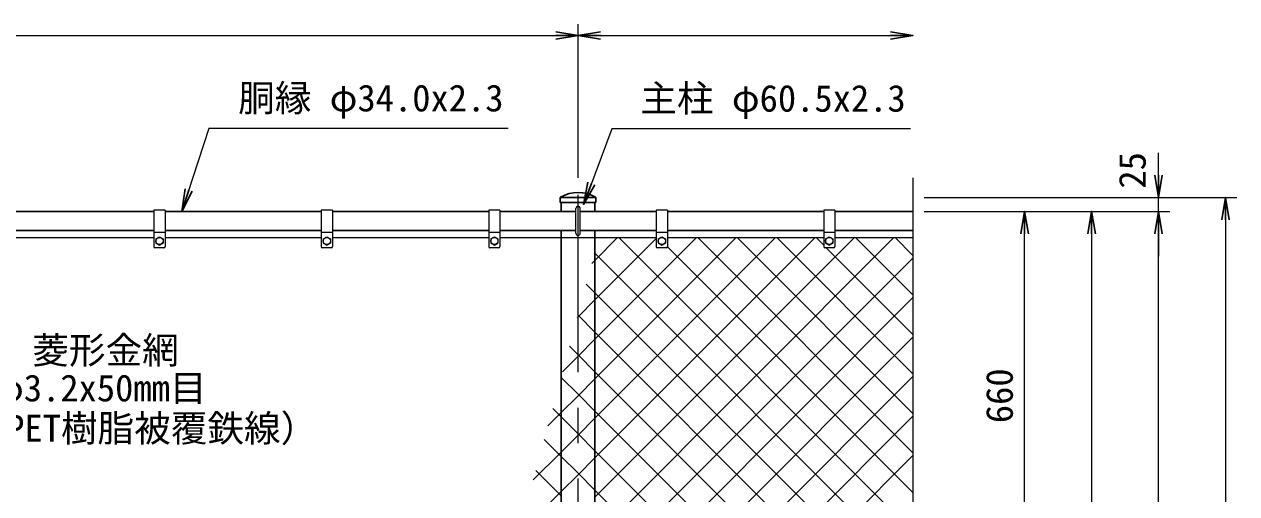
# Model space of a CAD drawing. Units: millimetres, scale not verified. Extents: x -4200 to 4200, y -2970 to 2970.
# Drawn here: x -2577 to -405, y 954 to 1795 of the extents above; entities that cross this region are included whole.
import ezdxf
from ezdxf.enums import TextEntityAlignment as Align

# ---------------------------------------------------------------- set-up
doc = ezdxf.new("R2010")
doc.units = ezdxf.units.MM
doc.header["$LTSCALE"] = 10
doc.linetypes.add('USER1', pattern=[50.8, 31.75, -6.35, 6.35, -6.35])
for name, color, linetype, lineweight in [('0-0_D-STR1', 1, 'Continuous', 25), ('0-1_D-STR3', 3, 'Continuous', 13), ('0-2_D-BMK', 2, 'USER1', 13), ('0-3_D-STR2', 7, 'Continuous', 13), ('0-4_D-STR-DIM', 7, 'Continuous', 13), ('0-5_0', 7, 'Continuous', 25), ('0-A_D-STR-TXT', 7, 'Continuous', 13)]:
    doc.layers.add(name, color=color, linetype=linetype, lineweight=lineweight)
doc.styles.add('ＭＳ ゴシック', font='')
doc.styles.get('ＭＳ ゴシック').set_extended_font_data('MS Gothic')

# ---------------------------------------------------------------- blocks, each defined once
blk = doc.blocks.new('_Open')
at = {"layer": '0-5_0'}
blk.add_line((-10, 1.667), (0, 0), dxfattribs=at)
blk.add_lwpolyline([(-10, -1.667), (0, 0), (-10, 0)], dxfattribs=at)

msp = doc.modelspace()

# ---------------------------------------------------------------- linework, layer by layer
at = {"layer": '0-0_D-STR1'}
for p, q in [((-1617.07, 1484.06), (-1617.07, 1476)), ((-1553.21, 1485), (-1616.74, 1485)), ((-1552.87, 1484.06), (-1552.87, 1476)), ((-2344.97, 1460), (-2624.97, 1460)), ((-2044.97, 1460), (-2324.97, 1460)), ((-1744.97, 1460), (-2024.97, 1460)), ((-1588.97, 1460), (-1724.97, 1460)), ((-1552.87, 1476), (-1617.07, 1476)), ((-1615.22, 1476), (-1615.22, 1460)), ((-1444.97, 1460), (-1580.97, 1460)), ((-1554.72, 1460), (-1554.72, 1476)), ((-1144.97, 1460), (-1424.97, 1460)), ((-984.97, 1460), (-1124.97, 1460)), ((-2344.97, 1426), (-2624.97, 1426)), ((-2044.97, 1426), (-2324.97, 1426)), ((-1744.97, 1426), (-2024.97, 1426)), ((-1588.97, 1426), (-1724.97, 1426)), ((-1615.22, 1426), (-1615.22, -476)), ((-1444.97, 1426), (-1580.97, 1426)), ((-1554.72, -476), (-1554.72, 1426)), ((-1144.97, 1426), (-1424.97, 1426)), ((-984.97, 1426), (-1124.97, 1426))]:
    msp.add_line(p, q, dxfattribs=at)
for centre, radius, start, end in [((-1615.57, 1484.06), 1.5, 120.85073, 180), ((-1584.97, 1432.83), 61.17, 59.14927, 120.85073), ((-1554.37, 1484.06), 1.5, 0, 59.14927)]:
    msp.add_arc(centre, radius, start, end, dxfattribs=at)
at = {"layer": '0-1_D-STR3'}
for p, q in [((-2344.97, 1462), (-2344.97, 1397)), ((-2324.97, 1462), (-2344.97, 1462)), ((-2324.97, 1462), (-2324.97, 1397)), ((-2044.97, 1462), (-2044.97, 1397)), ((-2024.97, 1462), (-2044.97, 1462)), ((-2024.97, 1462), (-2024.97, 1397)), ((-1744.97, 1462), (-1744.97, 1397)), ((-1724.97, 1462), (-1744.97, 1462)), ((-1724.97, 1462), (-1724.97, 1397)), ((-1588.97, 1421), (-1588.97, 1465)), ((-1580.97, 1421), (-1580.97, 1465)), ((-1444.97, 1462), (-1444.97, 1397)), ((-1424.97, 1462), (-1444.97, 1462)), ((-1424.97, 1462), (-1424.97, 1397)), ((-1144.97, 1462), (-1144.97, 1397)), ((-1124.97, 1462), (-1144.97, 1462)), ((-1124.97, 1462), (-1124.97, 1397)), ((-2624.97, 1413), (-2344.97, 1413)), ((-2324.97, 1422), (-2344.97, 1422)), ((-2341.47, 1410.74), (-2334.97, 1414.5)), ((-2334.97, 1414.5), (-2328.47, 1410.74)), ((-2324.97, 1413), (-2044.97, 1413)), ((-2024.97, 1422), (-2044.97, 1422)), ((-2041.47, 1410.74), (-2034.97, 1414.5)), ((-2034.97, 1414.5), (-2028.47, 1410.74)), ((-2024.97, 1413), (-1744.97, 1413)), ((-1724.97, 1422), (-1744.97, 1422)), ((-1741.47, 1410.74), (-1734.97, 1414.5)), ((-1734.97, 1414.5), (-1728.47, 1410.74)), ((-1724.97, 1413), (-1444.97, 1413)), ((-1424.97, 1422), (-1444.97, 1422)), ((-1441.47, 1410.74), (-1434.97, 1414.5)), ((-1434.97, 1414.5), (-1428.47, 1410.74)), ((-1424.97, 1413), (-1144.97, 1413)), ((-1124.97, 1422), (-1144.97, 1422)), ((-1141.47, 1410.74), (-1134.97, 1414.5)), ((-1134.97, 1414.5), (-1128.47, 1410.74)), ((-1124.97, 1413), (-984.97, 1413)), ((-2326.97, 1395), (-2342.97, 1395)), ((-2341.47, 1410.74), (-2341.47, 1403.26)), ((-2328.47, 1410.74), (-2328.47, 1403.26)), ((-2026.97, 1395), (-2042.97, 1395)), ((-2041.47, 1410.74), (-2041.47, 1403.26)), ((-2028.47, 1410.74), (-2028.47, 1403.26)), ((-1726.97, 1395), (-1742.97, 1395)), ((-1741.47, 1410.74), (-1741.47, 1403.26)), ((-1728.47, 1410.74), (-1728.47, 1403.26)), ((-1426.97, 1395), (-1442.97, 1395)), ((-1441.47, 1410.74), (-1441.47, 1403.26)), ((-1428.47, 1410.74), (-1428.47, 1403.26)), ((-1126.97, 1395), (-1142.97, 1395)), ((-1141.47, 1410.74), (-1141.47, 1403.26)), ((-1128.47, 1410.74), (-1128.47, 1403.26))]:
    msp.add_line(p, q, dxfattribs=at)
for points in [[(-2341.47, 1403.26), (-2334.97, 1399.5), (-2328.47, 1403.26)], [(-2041.47, 1403.26), (-2034.97, 1399.5), (-2028.47, 1403.26)], [(-1741.47, 1403.26), (-1734.97, 1399.5), (-1728.47, 1403.26)], [(-1441.47, 1403.26), (-1434.97, 1399.5), (-1428.47, 1403.26)], [(-1141.47, 1403.26), (-1134.97, 1399.5), (-1128.47, 1403.26)]]:
    msp.add_lwpolyline(points, dxfattribs=at)
for centre in [(-2334.97, 1407), (-2034.97, 1407), (-1734.97, 1407), (-1434.97, 1407), (-1134.97, 1407)]:
    msp.add_circle(centre, 6.49, dxfattribs=at)
for centre, radius, start, end in [((-1584.97, 1465), 4, 0, 180), ((-1584.97, 1421), 4, 180, 0), ((-2342.97, 1397), 2, 180, 270), ((-2326.97, 1397), 2, 270, 0), ((-2042.97, 1397), 2, 180, 270), ((-2026.97, 1397), 2, 270, 0), ((-1742.97, 1397), 2, 180, 270), ((-1726.97, 1397), 2, 270, 0), ((-1442.97, 1397), 2, 180, 270), ((-1426.97, 1397), 2, 270, 0), ((-1142.97, 1397), 2, 180, 270), ((-1126.97, 1397), 2, 270, 0)]:
    msp.add_arc(centre, radius, start, end, dxfattribs=at)
at = {"layer": '0-2_D-BMK'}
msp.add_line((-1584.97, -860), (-1584.97, 1500), dxfattribs=at)
at = {"layer": '0-3_D-STR2'}
for p, q in [((-1554.72, 1160.2), (-1301.92, 1413)), ((-1554.72, 1089.49), (-1231.21, 1413)), ((-1554.72, 1018.78), (-1160.5, 1413)), ((-1554.72, 948.07), (-1089.79, 1413)), ((-1554.72, 877.36), (-1019.08, 1413)), ((-984.97, 886.04), (-1511.93, 1413)), ((-984.97, 1027.46), (-1370.51, 1413)), ((-984.97, 1098.17), (-1299.8, 1413)), ((-984.97, 1168.88), (-1229.09, 1413)), ((-1144.97, 1399.6), (-1158.38, 1413)), ((-984.97, 1310.31), (-1087.67, 1413)), ((-984.97, 1381.02), (-1016.96, 1413)), ((-984.97, 956.75), (-1425, 1396.78)), ((-984.97, 1239.6), (-1140.38, 1395)), ((-1484.66, 806), (-984.97, 1305.69)), ((-1584.97, 1273.91), (-1585.26, 1274.2)), ((-1554.72, 1243.66), (-1584.97, 1273.91)), ((-1117.06, 806), (-1554.72, 1243.66)), ((-1584.97, 1203.2), (-1600.32, 1218.55)), ((-1413.95, 806), (-984.97, 1234.97)), ((-1554.72, 1172.95), (-1584.97, 1203.2)), ((-1584.97, 1129.95), (-1554.72, 1160.2)), ((-1187.78, 806), (-1554.72, 1172.95)), ((-1343.24, 806), (-984.97, 1164.26)), ((-1615.22, 1099.7), (-1584.97, 1129.95)), ((-1638.89, 1076.03), (-1615.22, 1099.7)), ((-1584.97, 1059.24), (-1554.72, 1089.49)), ((-1272.53, 806), (-984.97, 1093.55)), ((-1615.22, 1021.32), (-1645.51, 1051.6)), ((-1615.22, 1028.99), (-1584.97, 1059.24)), ((-1665.13, 979.08), (-1615.22, 1028.99)), ((-1584.97, 991.07), (-1615.22, 1021.32)), ((-1201.82, 806), (-984.97, 1022.84)), ((-1584.97, 988.53), (-1554.72, 1018.78)), ((-1615.22, 950.61), (-1660.57, 995.95)), ((-1615.22, 958.28), (-1584.97, 988.53)), ((-1554.72, 960.82), (-1584.97, 991.07)), ((-1691.37, 882.13), (-1615.22, 958.28)), ((-1399.91, 806), (-1554.72, 960.82))]:
    msp.add_line(p, q, dxfattribs=at)
for points in [[(-1612.66, 1172.98), (-1584.97, 1200.66), (-1554.72, 1230.91), (-1372.64, 1413)], [(-1560.18, 1366.88), (-1554.72, 1372.33), (-1514.06, 1413)], [(-1586.42, 1269.93), (-1584.97, 1271.37), (-1554.72, 1301.62), (-1444.97, 1411.37)], [(-1770.09, 591.28), (-1615.22, 746.15), (-1584.97, 776.4), (-1555.37, 806), (-1554.72, 806.65), (-984.97, 1376.4)], [(-984.97, 815.33), (-1554.72, 1385.08), (-1555.14, 1385.5)], [(-984.97, 744.62), (-1046.35, 806), (-1554.72, 1314.37), (-1570.2, 1329.85)], [(-984.97, 532.49), (-1258.49, 806), (-1554.72, 1102.24), (-1584.97, 1132.49), (-1615.22, 1162.74), (-1615.38, 1162.9)], [(-994.67, 471.47), (-1329.2, 806), (-1554.72, 1031.53), (-1584.97, 1061.78), (-1615.22, 1092.03), (-1630.44, 1107.25)]]:
    msp.add_lwpolyline(points, dxfattribs=at)
at = {"layer": '0-4_D-STR-DIM'}
for p, q in [((-1584.97, 1520), (-1584.97, 1795)), ((-1584.97, 1520), (-1584.97, 1795)), ((-3344.97, 1775), (-1624.97, 1775)), ((-1544.97, 1775), (-1024.97, 1775)), ((-544.97, 1525), (-544.97, 1565)), ((-984.97, 1520), (-984.97, 500.65)), ((-964.97, 1485), (-404.97, 1485)), ((-964.97, 1485), (-524.97, 1485)), ((-544.97, 1460), (-544.97, 1485)), ((-964.97, 1460), (-644.97, 1460)), ((-964.97, 1460), (-524.97, 1460)), ((-964.97, 1460), (-524.97, 1460)), ((-964.97, 1460), (-764.97, 1460)), ((-424.97, 1445), (-424.97, -805)), ((-784.97, 840), (-784.97, 1420)), ((-664.97, 1420), (-664.97, -470)), ((-544.97, -500), (-544.97, 1420)), ((-544.97, 1420), (-544.97, 1380))]:
    msp.add_line(p, q, dxfattribs=at)
at = {"layer": '0-A_D-STR-TXT'}
for points in [[(-1710.31, 1608.26), (-2246.26, 1608.26), (-2294.35, 1461.9)], [(-989.58, 1608), (-1524.26, 1608), (-1574.29, 1474.44)]]:
    msp.add_lwpolyline(points, dxfattribs=at)

# ---------------------------------------------------------------- block references
at = {"layer": '0-4_D-STR-DIM', "xscale": 4, "yscale": 4}
for p in [(-1584.97, 1775), (-984.97, 1775)]:
    msp.add_blockref('_Open', p, dxfattribs=at)
for p, rotation in [((-1584.97, 1775), 180), ((-544.97, 1485), 270), ((-424.97, 1485), 90), ((-784.97, 1460), 90), ((-664.97, 1460), 90), ((-544.97, 1460), 90), ((-544.97, 1460), 90)]:
    msp.add_blockref('_Open', p, dxfattribs=dict(at, rotation=rotation))
at = {"layer": '0-A_D-STR-TXT', "xscale": 4, "yscale": 4}
for p, rotation in [((-2294.97, 1460), 251.80943), ((-1574.99, 1472.57), 249.46512)]:
    msp.add_blockref('_Open', p, dxfattribs=dict(at, rotation=rotation))

# ---------------------------------------------------------------- texts
at = {"layer": '0-4_D-STR-DIM', "style": 'ＭＳ ゴシック'}
for s, p in [('25', (-553.7, 1500.65)), ('660', (-791.72, 1080.75))]:
    msp.add_text(s, height=48.09, rotation=90, dxfattribs=at).set_placement(p, align=Align.BOTTOM_LEFT)
at = {"layer": '0-A_D-STR-TXT', "style": 'ＭＳ ゴシック'}
for s, p in [('胴縁 φ34.0x2.3', (-2193.81, 1624.52)), ('主柱 φ60.5x2.3', (-1473.34, 1624.01)), ('菱形金網', (-2562.66, 1172.95)), ('φ3.2x50mm目', (-2627.64, 1105.36)), ('（再生PET樹脂被覆鉄線）', (-2806.32, 1033.2))]:
    msp.add_text(s, height=48.09, dxfattribs=at).set_placement(p, align=Align.BOTTOM_LEFT)

doc.saveas('drawing.dxf')
